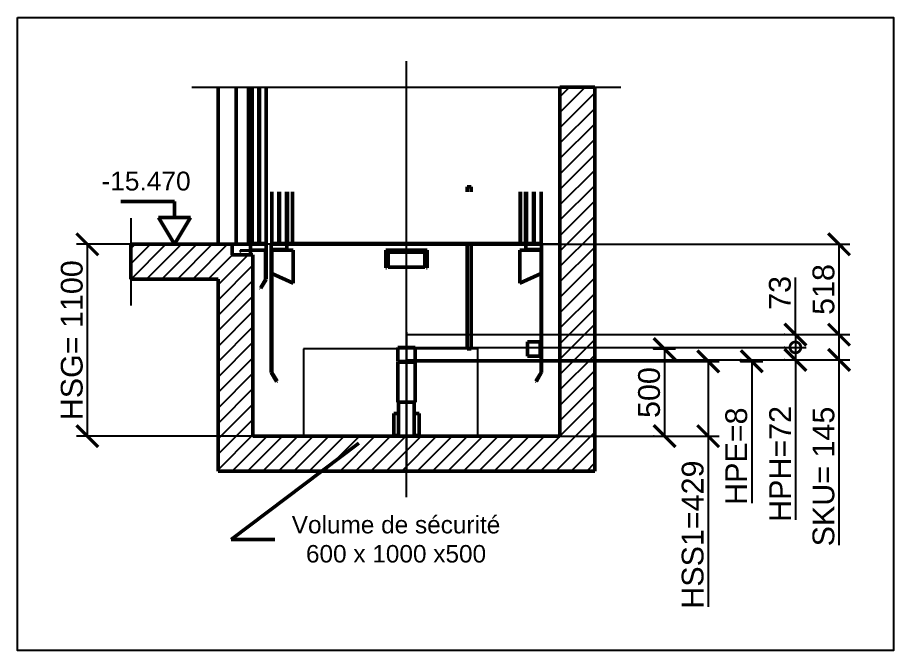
# Model space of a CAD drawing. Header units: millimetres. Extents: x -113 to 79205, y -11371 to 28902.
# Drawn here: x 68107 to 73130, y -250 to 3378 of the extents above; entities that cross this region are included whole.
import ezdxf
from ezdxf.enums import TextEntityAlignment as Align

# ---------------------------------------------------------------- set-up
doc = ezdxf.new("R2010")
doc.units = ezdxf.units.MM
doc.linetypes.add('AM_ISO02W050', pattern=[7.5, 6, -1.5])
doc.linetypes.add('AM_ISO08W050', pattern=[18, 12, -1.5, 3, -1.5])
for name, color, linetype, lineweight in [('AM_0', 7, 'Continuous', 50), ('AM_5', 3, 'Continuous', 25), ('AM_6', 2, 'Continuous', 35), ('LDBuffer-AM_0', 7, 'Continuous', 50), ('LDBuffer-AM_6', 2, 'Continuous', 35), ('LDBuffer-AM_7', 4, 'AM_ISO08W050', 25), ('LDCar-AM_0', 7, 'Continuous', 50), ('LDCar-AM_3', 6, 'AM_ISO02W050', 25), ('LDCar-AM_4', 3, 'Continuous', 25), ('LDCar-AM_6', 2, 'Continuous', 35), ('LDCar-AM_7', 4, 'AM_ISO08W050', 25), ('LDElectricalComponents-AM_0', 7, 'Continuous', 50), ('LDElectricalComponents-AM_6', 2, 'Continuous', 35), ('LDRefugeSpace-AM_3', 6, 'AM_ISO02W050', 25), ('LDRefugeSpace-AM_6', 2, 'Continuous', 35), ('LDShaft-AM_0', 7, 'Continuous', 50), ('LDShaft-AM_4', 3, 'Continuous', 25), ('LDShaft-AM_5', 3, 'Continuous', 25), ('LDShaft-AM_6', 2, 'Continuous', 35), ('LDShaft-AM_7', 4, 'AM_ISO08W050', 25), ('LDShaft-AM_8', 1, 'Continuous', 25)]:
    doc.layers.add(name, color=color, linetype=linetype, lineweight=lineweight)
doc.layers.add('AM_VIEWS', color=1, linetype='Continuous', lineweight=25, plot=False)
doc.styles.add('LD', font='ARIALUNI.TTF')
doc.dimstyles.new('LIFT', dxfattribs={"dimtxt": 2.5, "dimasz": 2.5, "dimexe": 1.25, "dimexo": 0, "dimgap": 0.5, "dimtad": 1, "dimdec": 0, "dimzin": 1, "dimdsep": 46, "dimtxsty": 'LD', "dimblk": 'ARCHTICK', "dimcen": 0, "dimdle": 1, "dimclrd": 3, "dimclre": 3, "dimclrt": 4, "dimadec": 0, "dimazin": 0, "dimtp": 0.1, "dimtm": 0.1, "dimtfac": 0.71, "dimtdec": 0, "dimtix": 1, "dimtmove": 0, "dimatfit": 3, "dimfxl": 1, "dimtolj": 1, "dimarcsym": 0})

# ---------------------------------------------------------------- blocks, each defined once
blk = doc.blocks.new('LD_20150423125456_00000063')
at = {"layer": 'LDCar-AM_4'}
blk.add_line((-2110, 2000), (350, 2000), dxfattribs=at)
blk = doc.blocks.new('LD_20150423125456_00000064')
at = {"layer": 'LDShaft-AM_8'}
for p, q in [((0, 1856.2), (143.8, 2000)), ((0, 1944.5), (55.5, 2000)), ((0, 1767.8), (200, 1967.8)), ((0, 1679.4), (200, 1879.4)), ((0, 1591), (200, 1791)), ((0, 1502.6), (200, 1702.6)), ((0, 1414.2), (200, 1614.2)), ((0, 1325.8), (200, 1525.8)), ((0, 1237.4), (200, 1437.4)), ((0, 1149), (200, 1349)), ((0, 1060.7), (200, 1260.7)), ((0, 972.3), (200, 1172.3)), ((-2460, 987.1), (-2347.1, 1100)), ((-2460, 1075.5), (-2435.5, 1100)), ((-2458.8, 900), (-2258.8, 1100)), ((-2370.4, 900), (-2170.4, 1100)), ((-2282, 900), (-2082, 1100)), ((-2193.6, 900), (-1993.6, 1100)), ((-2105.2, 900), (-1905.2, 1100)), ((0, 883.9), (200, 1083.9)), ((-2016.8, 900), (-1876.8, 1040)), ((-1960, 868.4), (-1788.4, 1040)), ((-1960, 780), (-1760, 980)), ((0, 795.5), (200, 995.5)), ((0, 707.1), (200, 907.1)), ((-1960, 691.7), (-1760, 891.7)), ((0, 618.7), (200, 818.7)), ((-1960, 603.3), (-1760, 803.3)), ((-1960, 514.9), (-1760, 714.9)), ((0, 530.3), (200, 730.3)), ((-1960, 426.5), (-1760, 626.5)), ((0, 441.9), (200, 641.9)), ((0, 353.6), (200, 553.6)), ((-1960, 338.1), (-1760, 538.1)), ((0, 265.2), (200, 465.2)), ((-1960, 249.7), (-1760, 449.7)), ((-1960, 161.3), (-1760, 361.3)), ((0, 176.8), (200, 376.8)), ((-1960, 72.9), (-1760, 272.9)), ((0, 88.4), (200, 288.4)), ((-1960, -15.5), (-1760, 184.5)), ((-200, -200), (200, 200)), ((-200, -200), (200, 200)), ((-111.6, -200), (200, 111.6)), ((-1960, -103.8), (-1760, 96.2)), ((-1960, -192.2), (-1760, 7.8)), ((-1525.8, -200), (-1325.8, 0)), ((-376.8, -200), (-176.8, 0)), ((-23.2, -200), (200, 23.2)), ((-1879.4, -200), (-1679.4, 0)), ((-1791, -200), (-1591, 0)), ((-1702.6, -200), (-1502.6, 0)), ((-1614.2, -200), (-1414.2, 0)), ((-1437.4, -200), (-1237.4, 0)), ((-1349, -200), (-1149, 0)), ((-1260.7, -200), (-1060.7, 0)), ((-1172.3, -200), (-972.3, 0)), ((-1083.9, -200), (-883.9, 0)), ((-995.5, -200), (-795.5, 0)), ((-907.1, -200), (-707.1, 0)), ((-818.7, -200), (-618.7, 0)), ((-730.3, -200), (-530.3, 0)), ((-641.9, -200), (-441.9, 0)), ((-553.6, -200), (-353.6, 0)), ((-465.2, -200), (-265.2, 0)), ((-288.4, -200), (-88.4, 0)), ((65.2, -200), (200, -65.2)), ((153.6, -200), (200, -153.6))]:
    blk.add_line(p, q, dxfattribs=at)
blk = doc.blocks.new('LD_20150423125456_00000065')
at = {"layer": 'LDShaft-AM_0'}
for p, q in [((-1153.7, -40.9), (-1885.6, -591.3)), ((-1885.6, -591.3), (-1635.6, -591.3))]:
    blk.add_line(p, q, dxfattribs=at)
blk.add_solid([(-1013.9, 64.3), (-1136.2, -64.2), (-1171.3, -17.6), (-1013.9, 64.3)], dxfattribs=at)
at = {"layer": 'LDShaft-AM_0', "insert": (-939.8, -591.3), "char_height": 100, "attachment_point": 5, "style": 'LD'}
blk.add_mtext('\\fArial Unicode MS|b0|i0|u0;\\C256;Volume de sécurité\\P600 x 1000 x500 ', dxfattribs=at)
blk = doc.blocks.new('LD_20150423125456_00000066')
at = {"layer": 'LDShaft-AM_0'}
for p, q in [((-1960, 2000), (-1960, 1100)), ((0, 2000), (0, 0)), ((40, 2000), (0, 2000)), ((200, 2000), (40, 2000)), ((200, -200), (200, 2000)), ((-2460, 1099.9999), (-2460, 899.9999)), ((-1960, 1099.9999), (-2460, 1099.9999)), ((-1880, 1099.9999), (-1960, 1099.9999)), ((-1880, 1040), (-1880, 1099.9999)), ((-1760, 1040), (-1880, 1040)), ((-1760, 0), (-1760, 1040)), ((-2460, 899.9999), (-1960, 899.9999)), ((-1960, 899.9999), (-1960, 0)), ((-1960, 0), (-1960, -200)), ((0, 0), (-1760, 0)), ((-1960, -200), (0, -200)), ((0, -200), (40, -200)), ((40, -200), (200, -200))]:
    blk.add_line(p, q, dxfattribs=at)
blk = doc.blocks.new('_ArchTick')
at = {"color": 0, "linetype": 'ByBlock', "const_width": 0.15}
blk.add_lwpolyline([(-0.5, -0.5), (0.5, 0.5)], dxfattribs=at)
blk = doc.blocks.new('*D529')
at = {"layer": 'LDShaft-AM_5', "color": 3, "transparency": 16777216}
for p, q in [((71217.5, 2078.4), (68445, 2078.4)), ((68507.5, 2078.4), (68507.5, 978.4)), ((71217.5, 978.4), (68445, 978.4))]:
    blk.add_line(p, q, dxfattribs=at)
for p in [(71217, 2078.4), (71217, 978.4)]:
    blk.add_point(p, dxfattribs=at)
at = {"layer": 'LDShaft-AM_5', "color": 3, "transparency": 16777216, "xscale": 125, "yscale": 125, "zscale": 125}
for p, rotation in [((68507.5, 2078.4), 90), ((68507.5, 978.4), 270)]:
    blk.add_blockref('_ArchTick', p, dxfattribs=dict(at, rotation=rotation))
at = {"layer": 'LDShaft-AM_5', "color": 4, "transparency": 16777216, "insert": (68482.5, 1528.4), "char_height": 125, "attachment_point": 8, "rotation": 90, "style": 'LD'}
blk.add_mtext('HSG= 1100', dxfattribs=at)
blk = doc.blocks.new('LD_20150423125456_00000067')
at = {"layer": 'LDShaft-AM_4'}
blk.add_line((-700, 150), (-700, -350.0001), dxfattribs=at)
blk = doc.blocks.new('LD_20150423125456_00000068')
at = {"layer": 'LDShaft-AM_0'}
for p, q in [((-20.5, 900), (-20.5, 0)), ((50, 0), (50, 900)), ((-20.5, 0), (50, 0))]:
    blk.add_line(p, q, dxfattribs=at)
blk = doc.blocks.new('LD_ENTRY_FLOOR_L')
for p, q in [((-150, 250), (0, 0)), ((0, 0), (150, 250))]:
    blk.add_line(p, q)
at = {"layer": 'AM_0'}
for p, q in [((0, 397.7), (-500, 397.7)), ((0, 250), (0, 397.7)), ((150, 250), (-150, 250))]:
    blk.add_line(p, q, dxfattribs=at)
blk = doc.blocks.new('LD_20150423125456_00000069')
at = {"layer": 'LDCar-AM_0', "xscale": 0.617, "yscale": 0.617, "zscale": 0.617}
blk.add_blockref('LD_ENTRY_FLOOR_L', (0, 0), dxfattribs=at)
at = {"layer": 'LDCar-AM_0', "style": 'LD'}
blk.add_text('-15.470', height=107.975, dxfattribs=at).set_placement((92.55, 308.5), align=Align.RIGHT)
blk = doc.blocks.new('LD_20150423125456_0000006A')
at = {"layer": 'LDCar-AM_0'}
for p, q in [((70, 900), (70, 5)), ((108, 5), (108, 900)), ((113, 900), (113, 5)), ((151, 5), (151, 900)), ((60, 0), (60, -34)), ((150, 0), (60, 0)), ((70, 5), (108, 5)), ((113, 5), (151, 5)), ((150, -34), (150, 0)), ((60, -34), (150, -34)), ((147, -34), (147, -200)), ((150, -34), (147, -34)), ((150, -200), (150, -34)), ((147.2, -200.2), (117.2, -249.2)), ((147, -200), (150, -200)), ((149.8, -201.8), (147.2, -200.2)), ((117.2, -249.2), (119.8, -250.8)), ((119.8, -250.8), (149.8, -201.8))]:
    blk.add_line(p, q, dxfattribs=at)
at = {"layer": 'LDCar-AM_3'}
for p, q in [((70, 900), (70, 5)), ((108, 5), (108, 900)), ((113, 900), (113, 5)), ((151, 5), (151, 900)), ((70, 5), (108, 5)), ((113, 5), (151, 5))]:
    blk.add_line(p, q, dxfattribs=at)
at = {"layer": 'LDCar-AM_7'}
for p, q in [((1, -34), (1, -46)), ((147, -34), (1, -34)), ((1, -46), (4, -46)), ((4, -46), (4, -37)), ((4, -37), (147, -37)), ((147, -37), (147, -34))]:
    blk.add_line(p, q, dxfattribs=at)
blk = doc.blocks.new('LD_20150423125456_0000006B')
at = {"layer": 'LDShaft-AM_0'}
for p, q in [((-700, 0), (-700, -0.0001)), ((-15, 0), (-700, 0)), ((-15, -60), (-15, 0)), ((-120, -60), (-15, -60))]:
    blk.add_line(p, q, dxfattribs=at)
blk = doc.blocks.new('LD_20150423125456_0000006C')
at = {"layer": 'LDShaft-AM_7'}
blk.add_line((0, -22660), (0, -20160), dxfattribs=at)
blk = doc.blocks.new('LD_20150423125456_0000006D')
at = {"layer": 'LDElectricalComponents-AM_0'}
for p, q in [((-10.2, 930), (-11, 930)), ((-11, 930), (-11, 900)), ((-7.8, 930), (-10.2, 930)), ((-4.2, 930), (-7.8, 930)), ((0, 930), (-4.2, 930)), ((4.2, 930), (0, 930)), ((7.8, 930), (4.2, 930)), ((10.2, 930), (7.8, 930)), ((11, 930), (10.2, 930)), ((11, 900), (11, 930)), ((-11, 600), (-11, 0)), ((11, 0), (11, 600)), ((-11, 0), (-10.2, 0)), ((-10.2, 0), (-7.8, 0)), ((-7.8, 0), (-4.2, 0)), ((-4.2, 0), (0, 0)), ((0, 0), (4.2, 0)), ((4.2, 0), (7.8, 0)), ((7.8, 0), (10.2, 0)), ((10.2, 0), (11, 0))]:
    blk.add_line(p, q, dxfattribs=at)
blk = doc.blocks.new('LD_20150423125456_0000006E')
at = {"layer": 'LDBuffer-AM_0'}
for p, q in [((-46.2, 509), (-50, 509)), ((-50, 509), (-50, 429)), ((-35.4, 509), (-46.2, 509)), ((-19.1, 509), (-35.4, 509)), ((0, 509), (-19.1, 509)), ((19.1, 509), (0, 509)), ((35.4, 509), (19.1, 509)), ((46.2, 509), (35.4, 509)), ((50, 509), (46.2, 509)), ((50, 429), (50, 509)), ((-50, 429), (-46.2, 429)), ((49, 425), (-49, 425)), ((-49, 425), (-49, 195)), ((-46.2, 429), (-35.4, 429)), ((-35.4, 429), (-19.1, 429)), ((-19.1, 429), (0, 429)), ((0, 429), (19.1, 429)), ((19.1, 429), (35.4, 429)), ((35.4, 429), (46.2, 429)), ((46.2, 429), (50, 429)), ((49, 195), (49, 425)), ((-49, 195), (49, 195)), ((-45, 195), (-45, 0)), ((45, 0), (45, 195)), ((-45, 0), (45, 0))]:
    blk.add_line(p, q, dxfattribs=at)
at = {"layer": 'LDBuffer-AM_7'}
blk.add_line((0, 597), (0, -200), dxfattribs=at)
blk = doc.blocks.new('*D538')
at = {"layer": 'LDShaft-AM_5', "color": 3, "transparency": 16777216}
for p, q in [((70337.5, 1407.4), (72130, 1407.4)), ((72067.5, 1407.4), (72067.5, 978.4)), ((70337.5, 978.4), (72130, 978.4)), ((72067.5, 978.4), (72067.5, 0))]:
    blk.add_line(p, q, dxfattribs=at)
for p in [(70338, 1407.4), (70338, 978.4)]:
    blk.add_point(p, dxfattribs=at)
at = {"layer": 'LDShaft-AM_5', "color": 3, "transparency": 16777216, "xscale": 125, "yscale": 125, "zscale": 125}
for p, rotation in [((72067.5, 1407.4), 90), ((72067.5, 978.4), 270)]:
    blk.add_blockref('_ArchTick', p, dxfattribs=dict(at, rotation=rotation))
at = {"layer": 'LDShaft-AM_5', "color": 4, "transparency": 16777216, "insert": (72042.5, 414.2), "char_height": 125, "attachment_point": 8, "rotation": 90, "style": 'LD'}
blk.add_mtext('HSS1=429', dxfattribs=at)
blk = doc.blocks.new('*D539')
at = {"layer": 'LDShaft-AM_5', "color": 3, "transparency": 16777216}
for p, q in [((72255, 1415.4), (72380, 1415.4)), ((72255, 1407.4), (72380, 1407.4)), ((72317.5, 1415.4), (72317.5, 1407.4)), ((72317.5, 1407.4), (72317.5, 595.4))]:
    blk.add_line(p, q, dxfattribs=at)
for p in [(72255.5, 1415.4), (72255.5, 1407.4)]:
    blk.add_point(p, dxfattribs=at)
at = {"layer": 'LDShaft-AM_5', "color": 3, "transparency": 16777216, "xscale": 125, "yscale": 125, "zscale": 125, "rotation": 90}
blk.add_blockref('_ArchTick', (72317.5, 1407.4), dxfattribs=at)
at = {"layer": 'LDShaft-AM_5', "color": 4, "transparency": 16777216, "insert": (72292.5, 863.9), "char_height": 125, "attachment_point": 8, "rotation": 90, "style": 'LD'}
blk.add_mtext('HPE=8', dxfattribs=at)
blk = doc.blocks.new('_NONE')
blk = doc.blocks.new('_DotSmall')
at = {"color": 0, "linetype": 'ByBlock', "const_width": 0.5}
blk.add_lwpolyline([(-0.0625, 0, 1), (0.0625, 0, 1)], format="xyb", close=True, dxfattribs=at)
blk = doc.blocks.new('*D540')
at = {"layer": 'AM_5', "color": 3, "transparency": 16777216}
for p, q in [((72567.5, 1560.4), (72567.5, 1888.9)), ((72505, 1560.4), (72630, 1560.4)), ((72567.5, 1560.4), (72567.5, 1487.4)), ((70337.5, 1487.4), (72630, 1487.4))]:
    blk.add_line(p, q, dxfattribs=at)
for p in [(72505.5, 1560.4), (70338, 1487.4)]:
    blk.add_point(p, dxfattribs=at)
at = {"layer": 'AM_5', "color": 3, "transparency": 16777216, "xscale": 125, "yscale": 125, "zscale": 125}
for name, p, rotation in [('_ArchTick', (72567.5, 1560.4), 270), ('_DotSmall', (72567.5, 1487.4), 90)]:
    blk.add_blockref(name, p, dxfattribs=dict(at, rotation=rotation))
at = {"layer": 'AM_5', "color": 4, "transparency": 16777216, "insert": (72542.5, 1799.6), "char_height": 125, "attachment_point": 8, "rotation": 90, "style": 'LD'}
blk.add_mtext('73', dxfattribs=at)
blk = doc.blocks.new('*D542')
at = {"layer": 'LDShaft-AM_5', "color": 3, "transparency": 16777216}
for p, q in [((72505, 1487.4), (72630, 1487.4)), ((72567.5, 1487.4), (72567.5, 1415.4)), ((72505, 1415.4), (72630, 1415.4)), ((72567.5, 1415.4), (72567.5, 498.1))]:
    blk.add_line(p, q, dxfattribs=at)
for p in [(72505.5, 1487.4), (72505.5, 1415.4)]:
    blk.add_point(p, dxfattribs=at)
at = {"layer": 'LDShaft-AM_5', "color": 3, "transparency": 16777216, "xscale": 125, "yscale": 125, "zscale": 125}
for name, p, rotation in [('_DotSmall', (72567.5, 1487.4), 270), ('_ArchTick', (72567.5, 1415.4), 90)]:
    blk.add_blockref(name, p, dxfattribs=dict(at, rotation=rotation))
at = {"layer": 'LDShaft-AM_5', "color": 4, "transparency": 16777216, "insert": (72542.5, 819.3), "char_height": 125, "attachment_point": 8, "rotation": 90, "style": 'LD'}
blk.add_mtext('HPH=72', dxfattribs=at)
blk = doc.blocks.new('LD_20150423125456_00000070')
at = {"layer": 'LDBuffer-AM_0'}
for p, q in [((-45, 130), (-73, 130)), ((-73, 130), (-73, 3)), ((73, 130), (45, 130)), ((73, 3), (73, 130)), ((-73, 3), (-45, 3)), ((-45, 3), (-73, 3)), ((-73, 3), (-73, 0)), ((-73, 0), (-45, 0)), ((45, 3), (73, 3)), ((73, 3), (45, 3)), ((45, 0), (73, 0)), ((73, 0), (73, 3))]:
    blk.add_line(p, q, dxfattribs=at)
blk = doc.blocks.new('*D544')
at = {"layer": 'LDShaft-AM_5', "color": 3, "transparency": 16777216}
for p, q in [((70337.5, 2078.4), (72880, 2078.4)), ((72817.5, 2078.4), (72817.5, 1560.4)), ((70337.5, 1560.4), (72880, 1560.4))]:
    blk.add_line(p, q, dxfattribs=at)
for p in [(70338, 2078.4), (70338, 1560.4)]:
    blk.add_point(p, dxfattribs=at)
at = {"layer": 'LDShaft-AM_5', "color": 3, "transparency": 16777216, "xscale": 125, "yscale": 125, "zscale": 125}
for p, rotation in [((72817.5, 2078.4), 90), ((72817.5, 1560.4), 270)]:
    blk.add_blockref('_ArchTick', p, dxfattribs=dict(at, rotation=rotation))
at = {"layer": 'LDShaft-AM_5', "color": 4, "transparency": 16777216, "insert": (72792.5, 1819.4), "char_height": 125, "attachment_point": 8, "rotation": 90, "style": 'LD'}
blk.add_mtext('518', dxfattribs=at)
blk = doc.blocks.new('*D545')
at = {"layer": 'LDShaft-AM_5', "color": 3, "transparency": 16777216}
for p, q in [((70337.5, 1560.4), (72880, 1560.4)), ((72817.5, 1560.4), (72817.5, 1415.4)), ((70337.5, 1415.4), (72880, 1415.4)), ((72817.5, 1415.4), (72817.5, 354))]:
    blk.add_line(p, q, dxfattribs=at)
for p in [(70338, 1560.4), (70338, 1415.4)]:
    blk.add_point(p, dxfattribs=at)
at = {"layer": 'LDShaft-AM_5', "color": 3, "transparency": 16777216, "xscale": 125, "yscale": 125, "zscale": 125, "rotation": 90}
blk.add_blockref('_ArchTick', (72817.5, 1415.4), dxfattribs=at)
at = {"layer": 'LDShaft-AM_5', "color": 4, "transparency": 16777216, "insert": (72792.5, 747.2), "char_height": 125, "attachment_point": 8, "rotation": 90, "style": 'LD'}
blk.add_mtext('SKU= 145', dxfattribs=at)
blk = doc.blocks.new('LD_20150423125456_00000071')
at = {"layer": 'LDCar-AM_0'}
for p, q in [((-772.5, 300), (-772.5, 5)), ((-732.5, 5), (-732.5, 300)), ((-727.5, 300), (-727.5, 5)), ((-687.5, 5), (-687.5, 300)), ((-685.5, 300), (-685.5, 4)), ((-682.5, 4), (-682.5, 300)), ((-682.5, 300), (-682.5, 4)), ((-653, 4), (-653, 300)), ((-653, 300), (-653, 4)), ((651.5, 4), (651.5, 300)), ((653, 300), (653, 4)), ((653, 4), (653, 300)), ((682.5, 300), (682.5, 4)), ((682.5, 4), (682.5, 300)), ((685.5, 4), (685.5, 300)), ((687.5, 300), (687.5, 5)), ((727.5, 5), (727.5, 300)), ((732.5, 300), (732.5, 5)), ((772.5, 5), (772.5, 300)), ((-775, 0), (-775, -30)), ((-685, 0), (-775, 0)), ((-772.5, 5), (-732.5, 5)), ((-727.5, 5), (-687.5, 5)), ((-651.5, 4), (-686.5, 4)), ((-686.5, 4), (-686.5, 0)), ((-686.5, 0), (-651.5, 0)), ((-685.5, 4), (-682.5, 4)), ((-685, -30), (-685, 0)), ((-682.5, 4), (-653, 4)), ((-653, 4), (651.5, 4)), ((-651.5, 0), (-651.5, 4)), ((650, 4), (-651.5, 4)), ((-651.5, 4), (-651.5, 0)), ((-651.5, 0), (651.5, 0)), ((686.5, 4), (651.5, 4)), ((651.5, 4), (651.5, 0)), ((651.5, 0), (651.5, 4)), ((651.5, 4), (653, 4)), ((651.5, 0), (686.5, 0)), ((653, 4), (682.5, 4)), ((682.5, 4), (685.5, 4)), ((775, 0), (685, 0)), ((685, 0), (685, -30)), ((686.5, 0), (686.5, 4)), ((687.5, 5), (727.5, 5)), ((732.5, 5), (772.5, 5)), ((775, -30), (775, 0)), ((-775, -30), (-775, -735)), ((-772, -30), (-775, -30)), ((-775, -30), (-685, -30)), ((-772, -735), (-772, -30)), ((-650, -33), (-772, -33)), ((-772, -33), (-772, -168)), ((-650, -223), (-650, -33)), ((-118, -34.5), (-118, -134.5)), ((118, -34.5), (-118, -34.5)), ((-115, -134.5), (-115, -37.5)), ((-115, -37.5), (115, -37.5)), ((-105, -45.5), (-105, -48.7)), ((105, -45.5), (-105, -45.5)), ((-105, -48.7), (-105, -57.9)), ((105, -48.7), (105, -45.5)), ((105, -57.9), (105, -48.7)), ((115, -37.5), (115, -134.5)), ((118, -134.5), (118, -34.5)), ((650, -33), (650, -223)), ((772, -33), (650, -33)), ((685, -30), (775, -30)), ((775, -30), (772, -30)), ((772, -30), (772, -735)), ((772, -168), (772, -33)), ((775, -735), (775, -30)), ((-115, -75.5), (-115, -76.5)), ((-105, -75.5), (-115, -75.5)), ((-115, -76.5), (-115, -79.2)), ((-115, -79.2), (-115, -83.2)), ((-115, -83.2), (-115, -88)), ((-115, -88), (-115, -92.8)), ((-115, -92.8), (-115, -96.8)), ((-115, -96.8), (-115, -99.5)), ((-115, -99.5), (-115, -100.5)), ((-105, -57.9), (-105, -71.7)), ((-105, -71.7), (-105, -88)), ((-105, -76.5), (-105, -75.5)), ((-105, -79.2), (-105, -76.5)), ((-105, -83.2), (-105, -79.2)), ((-105, -88), (-105, -83.2)), ((-105, -88), (-105, -104.3)), ((-105, -92.8), (-105, -88)), ((-105, -96.8), (-105, -92.8)), ((-105, -99.5), (-105, -96.8)), ((-105, -100.5), (-105, -99.5)), ((105, -71.7), (105, -57.9)), ((105, -88), (105, -71.7)), ((105, -75.5), (105, -76.5)), ((115, -75.5), (105, -75.5)), ((105, -76.5), (105, -79.2)), ((105, -79.2), (105, -83.2)), ((105, -83.2), (105, -88)), ((105, -104.3), (105, -88)), ((105, -88), (105, -92.8)), ((105, -92.8), (105, -96.8)), ((105, -96.8), (105, -99.5)), ((105, -99.5), (105, -100.5)), ((115, -76.5), (115, -75.5)), ((115, -79.2), (115, -76.5)), ((115, -83.2), (115, -79.2)), ((115, -88), (115, -83.2)), ((115, -92.8), (115, -88)), ((115, -96.8), (115, -92.8)), ((115, -99.5), (115, -96.8)), ((115, -100.5), (115, -99.5)), ((-118, -134.5), (-115, -134.5)), ((-115, -100.5), (-105, -100.5)), ((-105, -104.3), (-105, -118.1)), ((-105, -118.1), (-105, -127.3)), ((-105, -127.3), (-105, -130.5)), ((-105, -130.5), (105, -130.5)), ((105, -100.5), (115, -100.5)), ((105, -118.1), (105, -104.3)), ((105, -127.3), (105, -118.1)), ((105, -130.5), (105, -127.3)), ((115, -134.5), (118, -134.5)), ((-772, -168), (-650, -223)), ((650, -223), (772, -168)), ((-775, -735), (-772, -735)), ((-772.2, -734.2), (-774.8, -735.8)), ((-774.8, -735.8), (-744.8, -785.8)), ((-742.2, -784.2), (-772.2, -734.2)), ((772.2, -734.2), (742.2, -784.2)), ((744.8, -785.8), (774.8, -735.8)), ((772, -735), (775, -735)), ((774.8, -735.8), (772.2, -734.2)), ((-744.8, -785.8), (-742.2, -784.2)), ((742.2, -784.2), (744.8, -785.8))]:
    blk.add_line(p, q, dxfattribs=at)
at = {"layer": 'LDCar-AM_3'}
for p, q in [((-772.5, 300), (-772.5, 0)), ((-732.5, 0), (-732.5, 300)), ((-727.5, 300), (-727.5, 0)), ((-687.5, 0), (-687.5, 300)), ((687.5, 300), (687.5, 0)), ((727.5, 0), (727.5, 300)), ((732.5, 300), (732.5, 0)), ((772.5, 0), (772.5, 300)), ((-772.5, 0), (-732.5, 0)), ((-727.5, 0), (-687.5, 0)), ((687.5, 0), (727.5, 0)), ((732.5, 0), (772.5, 0))]:
    blk.add_line(p, q, dxfattribs=at)
blk = doc.blocks.new('LD_20150423125456_00000072')
at = {"layer": 'AM_0'}
for p, q in [((36.5, 41.5), (-36.5, 41.5)), ((-36.5, 41.5), (-36.5, -41.5)), ((36.5, 41.5), (-36.5, 41.5)), ((-36.5, 41.5), (-36.5, -41.5)), ((36.5, -41.5), (36.5, 41.5)), ((36.5, -41.5), (36.5, 41.5)), ((-36.5, -41.5), (36.5, -41.5)), ((-36.5, -41.5), (36.5, -41.5))]:
    blk.add_line(p, q, dxfattribs=at)
blk = doc.blocks.new('*D548')
at = {"layer": 'LDShaft-AM_5', "color": 3, "transparency": 16777216}
for p, q in [((71755, 1478.4), (71880, 1478.4)), ((71817.5, 1478.4), (71817.5, 978.4)), ((71755, 978.4), (71880, 978.4))]:
    blk.add_line(p, q, dxfattribs=at)
for p in [(71755.5, 1478.4), (71755.5, 978.4)]:
    blk.add_point(p, dxfattribs=at)
at = {"layer": 'LDShaft-AM_5', "color": 3, "transparency": 16777216, "xscale": 125, "yscale": 125, "zscale": 125}
for p, rotation in [((71817.5, 1478.4), 90), ((71817.5, 978.4), 270)]:
    blk.add_blockref('_ArchTick', p, dxfattribs=dict(at, rotation=rotation))
at = {"layer": 'LDShaft-AM_5', "color": 4, "transparency": 16777216, "insert": (71792.5, 1228.4), "char_height": 125, "attachment_point": 8, "rotation": 90, "style": 'LD'}
blk.add_mtext('500', dxfattribs=at)
blk = doc.blocks.new('LD_20150423125456_00000073')
at = {"layer": 'LDRefugeSpace-AM_3'}
for p, q in [((500, 250), (-500, 250)), ((-500, 250), (-500, -250)), ((500, -250), (500, 250)), ((-500, -250), (500, -250))]:
    blk.add_line(p, q, dxfattribs=at)

msp = doc.modelspace()

# ---------------------------------------------------------------- linework, layer by layer
at = {"layer": 'AM_VIEWS'}
msp.add_lwpolyline([(68107.5, 3378.4), (73130, 3378.4), (73130, -250), (68107.5, -250)], close=True, dxfattribs=at)

# ---------------------------------------------------------------- block references
at = {"layer": 'AM_6'}
msp.add_blockref('LD_20150423125456_00000072', (71067.5, 1478.4), dxfattribs=at)
at = {"layer": 'LDBuffer-AM_6'}
for name in ['LD_20150423125456_0000006E', 'LD_20150423125456_00000070']:
    msp.add_blockref(name, (70337.5, 978.4), dxfattribs=at)
at = {"layer": 'LDCar-AM_6'}
for name, p in [('LD_20150423125456_00000063', (71217.5, 978.4)), ('LD_20150423125456_0000006A', (69382.5, 2078.4)), ('LD_20150423125456_00000069', (69007.5, 2078.4)), ('LD_20150423125456_00000071', (70337.5, 2078.4))]:
    msp.add_blockref(name, p, dxfattribs=at)
at = {"layer": 'LDElectricalComponents-AM_6'}
msp.add_blockref('LD_20150423125456_0000006D', (70697.5, 1478.4), dxfattribs=at)
at = {"layer": 'LDRefugeSpace-AM_6'}
msp.add_blockref('LD_20150423125456_00000073', (70247.5, 1228.4), dxfattribs=at)
at = {"layer": 'LDShaft-AM_6'}
for name, p in [('LD_20150423125456_0000006C', (70337.5, 23288.4)), ('LD_20150423125456_00000064', (71217.5, 978.4)), ('LD_20150423125456_00000066', (71217.5, 978.4)), ('LD_20150423125456_00000068', (69382.5, 2078.4)), ('LD_20150423125456_00000067', (69457.5, 2078.4)), ('LD_20150423125456_0000006B', (69457.5, 2078.4)), ('LD_20150423125456_00000065', (71217.5, 978.4))]:
    msp.add_blockref(name, p, dxfattribs=at)

# ---------------------------------------------------------------- dimensions: what is measured, and where the dimension line sits
at = {"layer": 'AM_5'}
dim = msp.add_linear_dim(base=(72567.5, 1523.9), p1=(70337.5, 1487.4), p2=(72505, 1560.4), angle=90, dimstyle='LIFT', override={"dimscale": 50, "dimtxt": 2.5, "dimjust": 2, "dimblk1": 'DOTSMALL', "dimsah": 1, "dimtix": 0}, dxfattribs=at)
dim.commit()
dim.dimension.update_dxf_attribs({"geometry": '*D540', "text_midpoint": (72567.5, 1523.9)})
at = {"layer": 'LDShaft-AM_5'}
for base, p1, p2, text, override, picture, middle in [((68507.5, 1528.4), (71217.5, 978.4), (71217.5, 2078.4), 'HSG= <>', {"dimscale": 50, "dimtxt": 2.5, "dimtix": 1}, '*D529', (68507.5, 1528.4)), ((72817.5, 1487.9), (70337.5, 1415.4), (70337.5, 1560.4), 'SKU= <>', {"dimscale": 50, "dimtxt": 2.5, "dimjust": 1, "dimblk2": 'NONE', "dimtix": 0}, '*D545', (72817.5, 1487.9)), ((72567.5, 1451.4), (72505, 1415.4), (72505, 1487.4), 'HPH=<>', {"dimscale": 50, "dimtxt": 2.5, "dimjust": 1, "dimblk2": 'DOTSMALL', "dimsah": 1, "dimtix": 0}, '*D542', (72567.5, 1451.4)), ((72067.5, 1192.9), (70337.5, 978.4), (70337.5, 1407.4), 'HSS1=<>', {"dimscale": 50, "dimtxt": 2.5, "dimjust": 1, "dimtix": 0}, '*D538', (72067.5, 1192.9)), ((72317.5, 1411.4), (72255, 1407.4), (72255, 1415.4), 'HPE=<>', {"dimscale": 50, "dimtxt": 2.5, "dimjust": 1, "dimblk2": 'NONE', "dimtix": 0}, '*D539', (72317.5, 1411.4))]:
    dim = msp.add_linear_dim(base=base, p1=p1, p2=p2, angle=90, text=text, dimstyle='LIFT', override=override, dxfattribs=at)
    dim.commit()
    dim.dimension.update_dxf_attribs({"geometry": picture, "text_midpoint": middle})
for base, p1, p2, picture, middle in [((72817.5, 1819.4), (70337.5, 1560.4), (70337.5, 2078.4), '*D544', (72817.5, 1819.4)), ((71817.5, 1228.4), (71755, 978.4), (71755, 1478.4), '*D548', (71817.5, 1228.4))]:
    dim = msp.add_linear_dim(base=base, p1=p1, p2=p2, angle=90, dimstyle='LIFT', override={"dimscale": 50, "dimtxt": 2.5, "dimtix": 1}, dxfattribs=at)
    dim.commit()
    dim.dimension.update_dxf_attribs({"geometry": picture, "text_midpoint": middle})

doc.saveas('drawing.dxf')
